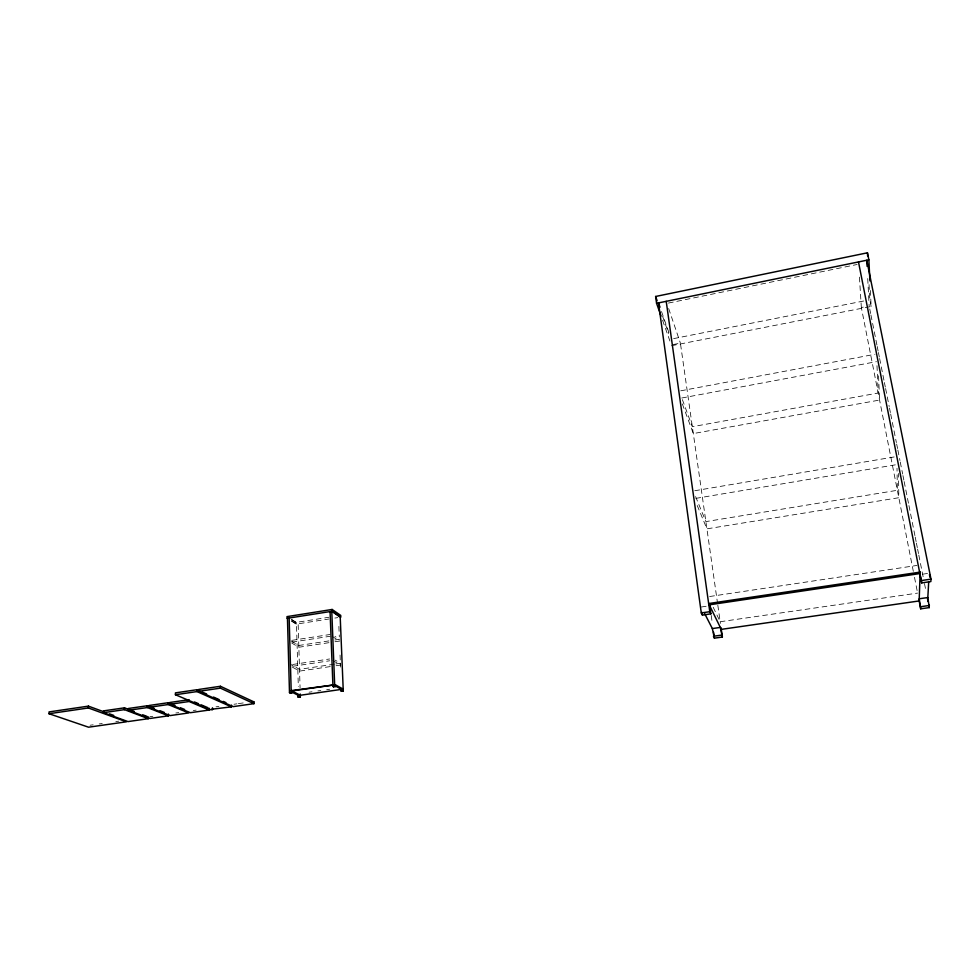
<?xml version="1.0" encoding="UTF-8"?>
<svg xmlns="http://www.w3.org/2000/svg" width="980" height="980" viewBox="0 0 980 980"><rect width="100%" height="100%" fill="white"/><g stroke="black" fill="none" stroke-linecap="round" stroke-linejoin="round"><path stroke-width="0.73" stroke-dasharray="4.9 3.68" d="M668.409 303.077L857.133 264.49M673.652 338.602L866.81 300.394M673.113 344.556L680.402 343.123L717.605 603.705M913.323 571.352L861.346 307.524L865.254 306.752M671.57 345.695L871.147 306.458L870.264 288.402M680.733 390.812L874.981 354.282M681.749 398.015L876.439 361.669M694.783 490.735L895.328 456.754M695.849 498.367L896.896 464.581M291.587 619.507L296.18 622.398L328.851 617.265M291.636 621.247L296.23 624.125L328.913 619.005M334.866 618.074L337.83 617.608M291.967 640.344L330.138 634.477M292.016 642.12L330.211 636.265M328.888 640.908L298.802 645.489L290.497 640.565M334.903 639.989L339.411 639.303L334.952 636.412M328.949 642.672L298.851 647.241L291.734 643.039M334.976 641.753L339.484 641.067L331.681 636.045M709.643 596.514L916.937 565.448M292.653 664.477L329.599 658.977M292.702 666.278L329.672 660.789M701.288 607L706.911 606.167M922.67 574.182L927.876 573.41M334.339 664.183L299.513 669.328L291.17 664.697M335.858 663.962L340.403 663.289L335.172 660.128M330.248 666.584L299.562 671.104L292.42 667.16M336.091 665.726L340.477 665.077L332.624 660.348M720.178 621.737L917.598 593.096M309.055 692.211L311.995 691.782M317.875 690.949L320.815 690.52M326.695 689.687L329.635 689.259M216.004 706.825L218.895 706.409M233.987 704.253L236.903 703.836M238.361 703.628L245.649 702.599M90.111 725.237L93.137 724.808M99.201 723.938L102.226 723.51M115.836 721.574L118.862 721.133M149.965 716.698L152.819 716.294M175.837 713.011L178.703 712.607M193.281 710.524L196.172 710.12M291.329 620.72L296.475 623.954L298.324 686.613M291.721 619.654L298.141 623.684L300.076 687.899M713.207 607.269L719.553 620.413M697.209 505.484L706.923 528.845L898.819 497.718L898.513 473.438M695.567 496.566L705.894 521.605L897.349 490.294L897.019 468.256M682.337 403.944L693.313 433.564L879.575 400.06L878.509 374.776M682.386 399.632L692.333 426.704L878.19 393.029L876.941 364.511M662.566 320.264L670.075 341.457M661.512 311.53L669.083 333.065M662.639 316.405L668.654 333.494M668.666 308.529L680.402 343.123M871.147 306.458L869.811 299.807L868.893 281.603M869.75 308.994L870.644 313.49M870.938 314.997L876.929 345.009M877.223 346.504L878.117 351.012M878.423 352.506L879.317 357.014M879.624 358.509L884.107 381.024M884.401 382.519L885.295 387.014M885.602 388.521L889.191 406.529M889.485 408.023L890.391 412.531M890.685 414.026L896.369 442.543M896.663 444.038L897.57 448.546M897.864 450.041L899.959 460.551M900.253 462.046L902.654 474.051M902.948 475.557L903.842 480.053M904.148 481.56L908.632 504.063M908.938 505.57L914.916 535.582M915.21 537.077L916.116 541.585M916.41 543.079L917.305 547.587M917.611 549.082L918.505 553.577M918.799 555.084L923.295 577.588M924.483 583.59L925.99 591.099M914.499 577.343L917.452 592.337M717.826 605.224L720.423 623.403M711.211 615.465L712.276 623.035M859.436 277.132L861.346 307.524M867.729 278.541L869.15 305.993M338.884 626.404L339.325 636.951M340.06 655.044L340.55 667.098M296.18 622.398L296.23 624.125"/><path stroke-width="1.47" d="M212.476 707.793L212.489 709.569L210.847 709.802L175.432 694.734L175.445 692.872L196.968 689.712L199.724 690.949M168.168 704.547L168.168 702.721L149.058 705.49L149.046 707.303L170.091 715.596L188.76 712.938L168.168 704.547L149.046 707.303M154.424 708.516L147.404 705.735L128.441 708.479L128.417 710.28L149.952 718.463L168.474 715.829L168.474 714.065M209.193 708.258L209.206 710.035L190.389 712.705L169.834 704.302L169.846 702.476L189.115 699.683M134.321 711.578L124.485 707.83L103.598 710.867L103.562 712.668L127.988 721.586L148.347 718.695L148.372 716.931M168.474 715.829L147.38 707.548L147.404 705.735M148.347 718.695L124.46 709.643L124.485 707.83M88.372 707.964L88.421 706.139L49.061 711.909L49 713.722L88.555 727.197L126.408 721.807L88.372 707.964L49 713.722M927.827 597.543L929.273 607.6L920.698 608.825L919.228 598.78L927.827 597.543L928.673 582.341M867.104 266.339L866.786 260.239L931 579.131L930.853 581.557L921.715 582.904L858.492 261.942M661.059 316.026L656.563 303.31L655.62 296.475L867.459 252.803L868.868 259.81L869.897 280.88M656.563 303.31L868.868 259.81M332.134 609.462L286.993 616.616L287.042 618.368L332.208 611.238L340.807 617.143L340.734 615.403L332.134 609.462L332.208 611.238M709.263 604.832L920.098 573.533M701.288 612.941L709.789 611.692L710.855 613.848L702.403 615.085L701.288 612.941L658.486 302.906L660.005 307.218M921.813 580.491L931 579.131M220.427 686.27L198.695 689.467L198.707 691.329L233.13 706.629L253.955 703.664L253.918 701.876L220.427 686.27L220.439 688.144L253.955 703.664M175.432 694.734L196.968 691.586L231.476 706.862L231.452 705.086M198.707 691.329L220.439 688.144M103.562 712.668L124.46 709.643M128.417 710.28L147.38 707.548M169.834 704.302L189.115 701.509L209.206 710.035M712.338 628.572L720.325 627.42L722.37 637.037L714.395 638.164L712.338 628.572L704.742 613.737M335.405 686.564L334.719 686.172L331.779 611.299L340.219 617.094L343.27 690.961L342.522 688.769L335.332 684.726L335.405 686.564L333.653 686.821L333.58 684.983L291.905 690.961L291.954 692.787L290.239 693.044L289.492 692.664L287.459 618.307M289.492 692.664L291.954 692.787M330.064 611.569L332.955 686.429L334.719 686.172M291.464 691.868L297.871 695.139L299.574 694.894L300.346 697.074L300.26 694.011M342.522 688.769L340.795 689.014L340.869 690.827L343.27 690.961M252.252 702.121L253.918 701.876M713.416 636.277L721.427 635.126M920.784 606.694L929.408 605.469M297.871 695.139L297.92 696.939L299.623 696.707M340.869 690.827L342.596 690.582M231.476 706.862L211.68 709.226L212.489 709.569M300.346 697.074L297.92 696.939M88.421 706.139L103.904 711.811M109.54 713.869L113.766 715.425M142.749 714.788L146.963 716.392M160.046 710.733L164.26 712.399M168.168 702.721L175.028 705.539M180.516 707.793L184.632 709.483M194.469 701.974L198.487 703.689M201.157 704.828L207.858 707.683M202.48 692.174L206.621 694.024M213.518 697.086L219.042 699.548M223.183 701.398L225.939 702.623M332.955 686.429L333.653 686.821M333.58 684.983L291.17 690.594L300.296 695.261L341.469 689.393L334.78 685.657M655.62 296.475L657.127 300.738M929.457 574.611L930.008 577.392M927.484 598.596L928.072 601.598M928.673 604.599L929.273 607.6M920.061 574.562L921.715 582.904M918.934 599.834L920.698 608.825M721.072 627.947L722.37 637.037M709.716 605.75L710.855 613.848M713.55 632.112L714.395 638.164M666.216 301.326L709.789 611.692M702.035 612.39L702.403 615.085M867.459 252.803L867.606 255.841M289.149 618.037L291.219 692.419M196.968 689.712L196.968 691.586M920.147 572.112L919.154 600.948L721.268 629.368L708.638 603.545L920.147 572.112"/></g></svg>
